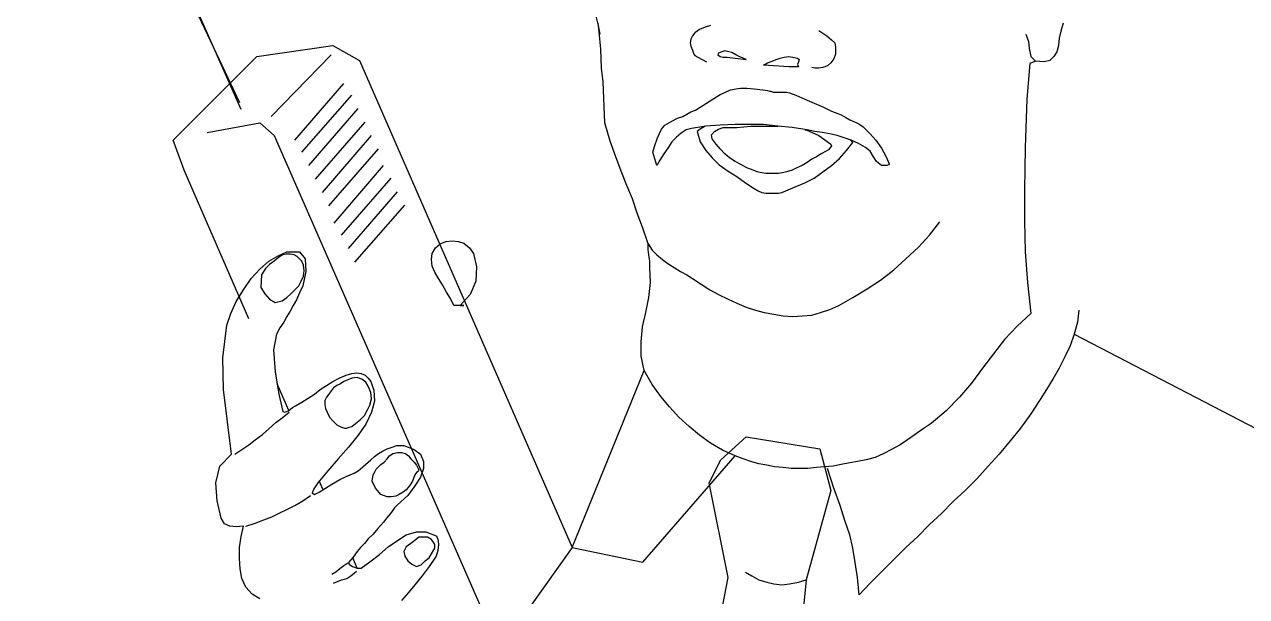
# Model space of a CAD drawing. Extents: x -3257 to 6743, y 13293 to 23293.
# Drawn here: x 6045.8 to 6477.2, y 16666.6 to 16868.5 of the extents above; entities that cross this region are included whole.
import ezdxf

# ---------------------------------------------------------------- set-up
doc = ezdxf.new("R2010")
doc.units = 0
doc.header["$LTSCALE"] = 1270
doc.header["$MEASUREMENT"] = 0
doc.layers.get('0').update_dxf_attribs({"linetype": 'CONTINUOUS'})

msp = doc.modelspace()

# ---------------------------------------------------------------- linework, layer by layer
at = {"linetype": 'Continuous'}
for p, q in [((6045.83, 17001.46), (6121.72, 16841)), ((6122.28, 16838.49), (6103.03, 16882.02)), ((6247.58, 16871.42), (6248.41, 16868.07)), ((6248.7, 16865.85), (6248.41, 16868.91)), ((6248.41, 16868.07), (6248.97, 16865)), ((6288.05, 16868.07), (6286.09, 16867.51)), ((6412.49, 16868.91), (6411.65, 16866.12)), ((6249.26, 16859.71), (6248.7, 16865.85)), ((6281.62, 16864.45), (6281.06, 16863.33)), ((6282.46, 16865.56), (6281.62, 16864.45)), ((6284.14, 16866.68), (6282.46, 16865.56)), ((6286.09, 16867.51), (6284.14, 16866.68)), ((6326.28, 16866.39), (6329.07, 16864.45)), ((6329.07, 16864.45), (6330.73, 16863.06)), ((6399.37, 16865), (6400.21, 16862.5)), ((6411.09, 16863.61), (6410.82, 16861.1)), ((6411.65, 16866.12), (6411.09, 16863.61)), ((6127.86, 16857.19), (6154.66, 16861.1)), ((6154.66, 16861.1), (6164.15, 16855.8)), ((6249.53, 16853.01), (6249.26, 16859.71)), ((6281.06, 16863.33), (6280.79, 16861.94)), ((6280.79, 16861.94), (6281.06, 16860.82)), ((6281.06, 16860.82), (6281.62, 16859.42)), ((6281.62, 16859.42), (6282.18, 16858.03)), ((6293.07, 16859.15), (6291.95, 16858.86)), ((6293.07, 16859.15), (6291.95, 16858.86)), ((6294.46, 16858.86), (6293.07, 16859.15)), ((6294.46, 16858.86), (6293.07, 16859.15)), ((6330.73, 16863.06), (6331.86, 16861.94)), ((6331.86, 16861.94), (6332.13, 16860.54)), ((6332.13, 16860.54), (6332.13, 16858.03)), ((6400.21, 16862.5), (6400.49, 16859.98)), ((6400.49, 16859.98), (6401.05, 16857.19)), ((6410.82, 16861.1), (6410.26, 16858.86)), ((6098.29, 16827.61), (6127.86, 16857.19)), ((6132.89, 16835.99), (6154.1, 16857.75)), ((6164.15, 16855.8), (6239.21, 16683.89)), ((6282.18, 16858.03), (6282.46, 16857.47)), ((6282.46, 16857.47), (6283.58, 16856.92)), ((6283.58, 16856.92), (6286.65, 16855.24)), ((6290.84, 16858.31), (6290.55, 16857.75)), ((6290.84, 16858.31), (6290.55, 16857.75)), ((6290.55, 16857.75), (6291.4, 16857.19)), ((6290.55, 16857.75), (6291.4, 16857.19)), ((6291.95, 16858.86), (6290.84, 16858.31)), ((6291.95, 16858.86), (6290.84, 16858.31)), ((6291.4, 16857.19), (6292.51, 16856.92)), ((6291.4, 16857.19), (6292.51, 16856.92)), ((6292.51, 16856.92), (6293.9, 16856.92)), ((6292.51, 16856.92), (6293.9, 16856.92)), ((6293.9, 16856.92), (6300.6, 16856.07)), ((6295.58, 16858.59), (6294.46, 16858.86)), ((6295.58, 16858.59), (6294.46, 16858.86)), ((6296.98, 16857.75), (6295.58, 16858.59)), ((6296.98, 16857.75), (6295.58, 16858.59)), ((6298.09, 16857.19), (6296.98, 16857.75)), ((6298.09, 16857.19), (6296.98, 16857.75)), ((6299.48, 16856.63), (6298.09, 16857.19)), ((6299.48, 16856.63), (6298.09, 16857.19)), ((6300.6, 16856.07), (6299.48, 16856.63)), ((6300.6, 16856.07), (6299.48, 16856.63)), ((6306.74, 16854.12), (6308.13, 16854.96)), ((6306.74, 16854.12), (6308.13, 16854.96)), ((6308.13, 16854.96), (6309.81, 16855.51)), ((6308.13, 16854.96), (6309.81, 16855.51)), ((6309.81, 16855.51), (6311.21, 16856.07)), ((6309.81, 16855.51), (6311.21, 16856.07)), ((6311.21, 16856.07), (6312.6, 16856.63)), ((6311.21, 16856.07), (6312.6, 16856.63)), ((6312.6, 16856.63), (6314, 16856.92)), ((6312.6, 16856.63), (6314, 16856.92)), ((6314, 16856.92), (6315.67, 16857.19)), ((6314, 16856.92), (6315.67, 16857.19)), ((6315.67, 16857.19), (6317.06, 16856.92)), ((6315.67, 16857.19), (6317.06, 16856.92)), ((6317.06, 16856.92), (6318.74, 16856.63)), ((6317.06, 16856.92), (6318.74, 16856.63)), ((6318.74, 16856.63), (6319.3, 16856.07)), ((6318.74, 16856.63), (6319.3, 16856.07)), ((6319.02, 16855.24), (6318.74, 16854.4)), ((6319.02, 16855.24), (6318.74, 16854.4)), ((6319.3, 16856.07), (6319.02, 16855.24)), ((6319.3, 16856.07), (6319.02, 16855.24)), ((6330.46, 16854.96), (6329.34, 16853.84)), ((6331.58, 16856.36), (6330.46, 16854.96)), ((6332.13, 16858.03), (6331.58, 16856.36)), ((6402.72, 16855.51), (6400.77, 16854.68)), ((6401.05, 16857.19), (6402.72, 16855.51)), ((6405.8, 16855.24), (6402.72, 16855.51)), ((6407.75, 16855.8), (6405.8, 16855.24)), ((6409.15, 16857.19), (6407.75, 16855.8)), ((6410.26, 16858.86), (6409.15, 16857.19)), ((6250.09, 16848.26), (6249.53, 16853.01)), ((6315.67, 16853.57), (6306.74, 16854.12)), ((6316.5, 16853.57), (6315.67, 16853.57)), ((6316.5, 16853.57), (6315.67, 16853.57)), ((6317.35, 16853.57), (6316.5, 16853.57)), ((6317.35, 16853.57), (6316.5, 16853.57)), ((6318.18, 16853.57), (6317.35, 16853.57)), ((6318.18, 16853.57), (6317.35, 16853.57)), ((6319.02, 16853.57), (6318.18, 16853.57)), ((6319.02, 16853.57), (6318.18, 16853.57)), ((6318.74, 16854.4), (6319.02, 16853.57)), ((6318.74, 16854.4), (6319.02, 16853.57)), ((6324.88, 16853.01), (6323.76, 16853.28)), ((6326.28, 16853.01), (6324.88, 16853.01)), ((6327.67, 16853.28), (6326.28, 16853.01)), ((6329.34, 16853.84), (6327.67, 16853.28)), ((6400.77, 16854.68), (6399.66, 16842.12)), ((6141.26, 16827.61), (6158.56, 16847.7)), ((6250.65, 16833.74), (6250.09, 16848.26)), ((6143.78, 16823.42), (6161.35, 16843.52)), ((6286.65, 16840.73), (6289.16, 16842.4)), ((6289.16, 16842.4), (6291.4, 16843.79)), ((6291.4, 16843.79), (6293.34, 16844.63)), ((6293.34, 16844.63), (6295.02, 16845.47)), ((6295.02, 16845.47), (6296.98, 16845.75)), ((6296.98, 16845.75), (6298.65, 16846.03)), ((6298.65, 16846.03), (6300.87, 16846.03)), ((6300.87, 16846.03), (6303.39, 16845.75)), ((6303.39, 16845.75), (6306.46, 16845.47)), ((6306.46, 16845.47), (6308.13, 16845.19)), ((6308.13, 16845.19), (6308.97, 16844.91)), ((6308.97, 16844.91), (6309.25, 16844.91)), ((6309.25, 16844.91), (6310.09, 16844.63)), ((6310.09, 16844.63), (6311.76, 16844.63)), ((6311.76, 16844.63), (6314.83, 16844.63)), ((6314.83, 16844.63), (6315.95, 16844.35)), ((6315.95, 16844.35), (6318.18, 16843.52)), ((6318.18, 16843.52), (6321.25, 16842.12)), ((6321.25, 16842.12), (6324.6, 16840.73)), ((6399.66, 16842.12), (6399.1, 16825.1)), ((6146.28, 16818.68), (6163.59, 16838.77)), ((6279.67, 16836.82), (6281.06, 16837.65)), ((6281.06, 16837.65), (6282.74, 16838.21)), ((6282.74, 16838.21), (6284.41, 16839.33)), ((6284.41, 16839.33), (6286.65, 16840.73)), ((6324.6, 16840.73), (6327.95, 16839.33)), ((6327.95, 16839.33), (6330.73, 16837.94)), ((6330.73, 16837.94), (6332.98, 16837.09)), ((6110.28, 16830.41), (6128.98, 16833.74)), ((6128.98, 16833.74), (6134, 16829.29)), ((6148.52, 16813.93), (6166.09, 16834.03)), ((6252.61, 16827.33), (6250.65, 16833.74)), ((6271.86, 16832.91), (6274.37, 16834.31)), ((6274.37, 16834.31), (6276.32, 16835.43)), ((6276.32, 16835.43), (6278.27, 16835.99)), ((6278.27, 16835.99), (6279.67, 16836.82)), ((6332.98, 16837.09), (6334.08, 16836.55)), ((6334.08, 16836.55), (6335.76, 16835.7)), ((6335.76, 16835.7), (6337.16, 16834.87)), ((6337.16, 16834.87), (6338.27, 16834.31)), ((6338.27, 16834.31), (6339.66, 16833.74)), ((6339.66, 16833.74), (6340.78, 16833.2)), ((6134, 16829.29), (6212.43, 16650.41)), ((6151.02, 16809.19), (6168.33, 16829.29)), ((6269.35, 16828.45), (6270.74, 16831.52)), ((6270.74, 16831.52), (6271.86, 16832.91)), ((6277.71, 16830.12), (6276.04, 16828.73)), ((6279.39, 16831.24), (6277.71, 16830.12)), ((6281.35, 16831.8), (6279.39, 16831.24)), ((6286.37, 16832.64), (6281.35, 16831.8)), ((6284.41, 16831.52), (6283.3, 16830.68)), ((6283.3, 16830.68), (6284.41, 16827.06)), ((6285.81, 16832.35), (6284.41, 16831.52)), ((6286.09, 16832.64), (6285.81, 16832.35)), ((6291.4, 16832.91), (6286.37, 16832.64)), ((6288.32, 16829.56), (6289.44, 16830.68)), ((6288.6, 16828.17), (6288.32, 16829.56)), ((6289.44, 16830.68), (6290.84, 16831.52)), ((6290.84, 16831.52), (6292.51, 16832.08)), ((6296.69, 16833.2), (6291.4, 16832.91)), ((6292.51, 16832.08), (6297.25, 16832.08)), ((6301.72, 16833.2), (6296.69, 16833.2)), ((6297.25, 16832.08), (6302.28, 16832.64)), ((6306.74, 16833.2), (6301.72, 16833.2)), ((6302.28, 16832.64), (6307.3, 16832.64)), ((6311.76, 16832.64), (6306.74, 16833.2)), ((6307.3, 16832.64), (6311.76, 16832.64)), ((6316.79, 16832.08), (6311.76, 16832.64)), ((6322.09, 16831.24), (6316.79, 16832.08)), ((6321.25, 16831.24), (6321.81, 16831.24)), ((6321.81, 16831.24), (6326.28, 16829.29)), ((6324.88, 16830.68), (6322.09, 16831.24)), ((6327.39, 16830.41), (6324.88, 16830.68)), ((6326.28, 16829.29), (6330.46, 16826.21)), ((6330.19, 16829.85), (6327.39, 16830.41)), ((6332.69, 16829.29), (6330.19, 16829.85)), ((6335.2, 16828.45), (6332.69, 16829.29)), ((6340.78, 16833.2), (6341.9, 16832.35)), ((6341.9, 16832.35), (6343.01, 16831.24)), ((6343.01, 16831.24), (6344.41, 16829.85)), ((6344.41, 16829.85), (6346.36, 16827.61)), ((6102.2, 16817.01), (6098.29, 16827.61)), ((6254.55, 16821.75), (6252.61, 16827.33)), ((6267.68, 16823.42), (6268.24, 16825.38)), ((6268.24, 16825.38), (6269.35, 16828.45)), ((6272.97, 16824.82), (6271.57, 16822.86)), ((6274.37, 16827.06), (6272.97, 16824.82)), ((6276.04, 16828.73), (6274.37, 16827.06)), ((6284.41, 16827.06), (6286.37, 16823.98)), ((6289.99, 16826.21), (6288.6, 16828.17)), ((6291.4, 16824.54), (6289.99, 16826.21)), ((6330.19, 16824.82), (6329.63, 16824.27)), ((6330.73, 16825.66), (6330.19, 16824.82)), ((6330.46, 16826.21), (6330.73, 16825.66)), ((6337.72, 16827.61), (6335.2, 16828.45)), ((6336.04, 16823.98), (6338.27, 16826.77)), ((6338.27, 16826.77), (6337.16, 16827.89)), ((6340.22, 16826.5), (6337.72, 16827.61)), ((6342.74, 16825.1), (6340.22, 16826.5)), ((6344.41, 16823.71), (6342.74, 16825.1)), ((6346.36, 16827.61), (6348.32, 16824.82)), ((6348.32, 16824.82), (6350, 16821.75)), ((6399.1, 16825.1), (6398.81, 16810.03)), ((6153.26, 16804.44), (6170.84, 16824.54)), ((6256.51, 16816.72), (6254.55, 16821.75)), ((6269.07, 16818.68), (6267.68, 16823.42)), ((6270.18, 16820.63), (6269.07, 16818.68)), ((6271.57, 16822.86), (6270.18, 16820.63)), ((6286.37, 16823.98), (6288.6, 16821.47)), ((6288.6, 16821.47), (6291.11, 16818.96)), ((6293.07, 16822.86), (6291.4, 16824.54)), ((6294.74, 16821.47), (6293.07, 16822.86)), ((6296.69, 16820.07), (6294.74, 16821.47)), ((6323.76, 16820.92), (6322.09, 16819.8)), ((6325.44, 16821.75), (6323.76, 16820.92)), ((6327.11, 16822.86), (6325.44, 16821.75)), ((6328.78, 16823.71), (6327.11, 16822.86)), ((6329.63, 16824.27), (6328.78, 16823.71)), ((6330.73, 16818.68), (6333.52, 16821.19)), ((6333.52, 16821.19), (6336.04, 16823.98)), ((6345.53, 16821.75), (6344.41, 16823.71)), ((6346.65, 16820.07), (6345.53, 16821.75)), ((6350, 16821.75), (6351.11, 16819.24)), ((6125.07, 16764.55), (6102.2, 16817.01)), ((6155.21, 16798.31), (6172.52, 16818.68)), ((6258.46, 16811.7), (6256.51, 16816.72)), ((6291.11, 16818.96), (6294.19, 16816.72)), ((6294.19, 16816.72), (6297.25, 16814.78)), ((6298.93, 16818.96), (6296.69, 16820.07)), ((6300.87, 16817.84), (6298.93, 16818.96)), ((6303.11, 16817.01), (6300.87, 16817.84)), ((6304.51, 16816.45), (6303.11, 16817.01)), ((6306.18, 16816.17), (6304.51, 16816.45)), ((6307.57, 16815.89), (6306.18, 16816.17)), ((6313.44, 16816.17), (6312.04, 16815.89)), ((6314.83, 16816.45), (6313.44, 16816.17)), ((6316.79, 16817.01), (6314.83, 16816.45)), ((6318.46, 16817.84), (6316.79, 16817.01)), ((6320.41, 16818.68), (6318.46, 16817.84)), ((6322.09, 16819.8), (6320.41, 16818.68)), ((6324.6, 16814.22), (6327.67, 16816.45)), ((6327.67, 16816.45), (6330.73, 16818.68)), ((6348.32, 16818.68), (6346.65, 16820.07)), ((6349.15, 16818.68), (6348.32, 16818.68)), ((6350.27, 16818.68), (6349.15, 16818.68)), ((6350.83, 16818.96), (6350.27, 16818.68)), ((6351.11, 16819.24), (6350.83, 16818.96)), ((6157.72, 16794.12), (6175.31, 16814.22)), ((6260.42, 16806.96), (6258.46, 16811.7)), ((6297.25, 16814.78), (6300.33, 16812.54)), ((6300.33, 16812.54), (6303.39, 16810.58)), ((6308.97, 16815.89), (6307.57, 16815.89)), ((6310.36, 16815.89), (6308.97, 16815.89)), ((6312.04, 16815.89), (6310.36, 16815.89)), ((6317.9, 16811.14), (6321.25, 16812.54)), ((6321.25, 16812.54), (6324.6, 16814.22)), ((6160.24, 16789.38), (6177.54, 16809.47)), ((6303.39, 16810.58), (6304.78, 16809.75)), ((6304.78, 16809.75), (6306.18, 16809.19)), ((6306.18, 16809.19), (6307.57, 16808.91)), ((6307.57, 16808.91), (6308.97, 16808.91)), ((6308.97, 16808.91), (6310.36, 16808.91)), ((6310.36, 16808.91), (6312.04, 16808.91)), ((6312.04, 16808.91), (6313.16, 16809.19)), ((6313.16, 16809.19), (6314.56, 16809.75)), ((6314.56, 16809.75), (6317.9, 16811.14)), ((6398.81, 16810.03), (6398.81, 16799.15)), ((6162.47, 16784.63), (6180.05, 16804.73)), ((6262.09, 16801.94), (6260.42, 16806.96)), ((6264.04, 16796.91), (6262.09, 16801.94)), ((6365.33, 16794.12), (6368.96, 16798.87)), ((6398.81, 16799.15), (6399.1, 16788.27)), ((6266, 16791.06), (6264.04, 16796.91)), ((6190.93, 16789.66), (6192.6, 16791.06)), ((6192.6, 16791.06), (6194.56, 16791.89)), ((6194.56, 16791.89), (6196.8, 16792.17)), ((6196.8, 16792.17), (6199.03, 16791.89)), ((6199.03, 16791.89), (6200.98, 16791.33)), ((6200.98, 16791.33), (6202.94, 16789.66)), ((6266, 16791.06), (6267.39, 16788.82)), ((6266, 16789.1), (6266, 16791.06)), ((6361.42, 16789.94), (6365.33, 16794.12)), ((6132.05, 16784.92), (6135.4, 16786.87)), ((6135.96, 16786.59), (6134, 16784.92)), ((6135.4, 16786.87), (6138.47, 16788.27)), ((6137.08, 16787.15), (6135.96, 16786.59)), ((6138.19, 16787.42), (6137.08, 16787.15)), ((6139.58, 16787.42), (6138.19, 16787.42)), ((6138.47, 16788.27), (6142.93, 16788.27)), ((6140.99, 16787.15), (6139.58, 16787.42)), ((6142.1, 16786.59), (6140.99, 16787.15)), ((6142.93, 16785.75), (6142.1, 16786.59)), ((6142.93, 16788.27), (6144.89, 16785.75)), ((6189.54, 16785.48), (6189.81, 16787.71)), ((6189.81, 16787.71), (6190.93, 16789.66)), ((6202.94, 16789.66), (6204.33, 16787.71)), ((6204.33, 16787.71), (6205.44, 16782.96)), ((6266.28, 16787.15), (6266, 16789.1)), ((6266.56, 16784.92), (6266.28, 16787.15)), ((6267.39, 16788.82), (6269.07, 16787.15)), ((6269.07, 16787.15), (6271.03, 16785.48)), ((6356.96, 16785.75), (6361.42, 16789.94)), ((6399.1, 16788.27), (6399.93, 16777.39)), ((6125.91, 16778.78), (6128.98, 16782.13)), ((6128.98, 16782.13), (6132.05, 16784.92)), ((6130.94, 16782.4), (6129.54, 16780.17)), ((6132.33, 16783.8), (6130.94, 16782.4)), ((6134, 16784.92), (6132.33, 16783.8)), ((6143.78, 16784.92), (6142.93, 16785.75)), ((6144.33, 16783.52), (6143.78, 16784.92)), ((6144.61, 16781.57), (6144.33, 16783.52)), ((6144.33, 16779.61), (6144.61, 16781.57)), ((6144.89, 16785.75), (6145.17, 16781.28)), ((6189.81, 16783.24), (6189.54, 16785.48)), ((6190.66, 16781.01), (6189.81, 16783.24)), ((6205.44, 16782.96), (6205.17, 16777.93)), ((6266.56, 16782.68), (6266.56, 16784.92)), ((6266.83, 16777.39), (6266.56, 16782.68)), ((6271.03, 16785.48), (6272.97, 16784.08)), ((6272.97, 16784.08), (6275.21, 16782.68)), ((6275.21, 16782.68), (6277.44, 16781.28)), ((6348.04, 16778.22), (6352.78, 16781.84)), ((6352.78, 16781.84), (6356.96, 16785.75)), ((6123.12, 16774.87), (6125.91, 16778.78)), ((6129.54, 16780.17), (6129.26, 16775.7)), ((6142.66, 16776.26), (6143.49, 16777.93)), ((6143.49, 16777.93), (6144.33, 16779.61)), ((6145.17, 16781.28), (6144.05, 16776.26)), ((6192.05, 16778.78), (6190.66, 16781.01)), ((6193.45, 16776.54), (6192.05, 16778.78)), ((6205.17, 16777.93), (6203.21, 16773.2)), ((6266.28, 16772.08), (6266.83, 16777.39)), ((6277.44, 16781.28), (6279.67, 16780.17)), ((6279.67, 16780.17), (6281.62, 16778.78)), ((6281.62, 16778.78), (6284.7, 16776.82)), ((6343.3, 16775.14), (6348.04, 16778.22)), ((6399.93, 16777.39), (6401.05, 16766.5)), ((6120.61, 16770.69), (6123.12, 16774.87)), ((6129.26, 16775.7), (6130.65, 16773.48)), ((6130.65, 16773.48), (6132.33, 16771.52)), ((6138.47, 16772.08), (6139.87, 16773.48)), ((6139.87, 16773.48), (6141.26, 16774.87)), ((6141.26, 16774.87), (6142.66, 16776.26)), ((6142.93, 16773.75), (6141.82, 16771.25)), ((6144.05, 16776.26), (6142.93, 16773.75)), ((6194.84, 16774.04), (6193.45, 16776.54)), ((6196.24, 16771.8), (6194.84, 16774.04)), ((6203.21, 16773.2), (6199.59, 16769.29)), ((6284.7, 16776.82), (6287.76, 16774.87)), ((6287.76, 16774.87), (6290.84, 16773.2)), ((6290.84, 16773.2), (6294.19, 16771.52)), ((6338.27, 16772.08), (6343.3, 16775.14)), ((6118.66, 16766.5), (6120.61, 16770.69)), ((6132.33, 16771.52), (6134.29, 16770.4)), ((6134.29, 16770.4), (6136.79, 16770.96)), ((6136.79, 16770.96), (6138.47, 16772.08)), ((6140.7, 16769.29), (6139.58, 16767.34)), ((6141.82, 16771.25), (6140.7, 16769.29)), ((6197.35, 16769.29), (6196.24, 16771.8)), ((6197.63, 16769.29), (6197.35, 16769.29)), ((6198.74, 16769.29), (6197.63, 16769.29)), ((6199.86, 16769.29), (6198.74, 16769.29)), ((6199.59, 16769.29), (6199.86, 16769.29)), ((6199.86, 16769.29), (6200.42, 16769.29)), ((6200.98, 16769.29), (6199.86, 16769.29)), ((6200.42, 16769.29), (6200.7, 16769.29)), ((6200.7, 16769.29), (6200.98, 16769.29)), ((6265.16, 16766.78), (6266.28, 16772.08)), ((6294.19, 16771.52), (6297.25, 16770.13)), ((6297.25, 16770.13), (6300.6, 16768.73)), ((6300.6, 16768.73), (6303.95, 16767.61)), ((6330.19, 16767.9), (6333.25, 16769.29)), ((6333.25, 16769.29), (6338.27, 16772.08)), ((6117.27, 16762.32), (6118.66, 16766.5)), ((6138.47, 16765.38), (6137.35, 16763.43)), ((6139.58, 16767.34), (6138.47, 16765.38)), ((6264.04, 16761.76), (6265.16, 16766.78)), ((6303.95, 16767.61), (6307.01, 16766.78)), ((6307.01, 16766.78), (6310.36, 16766.22)), ((6310.36, 16766.22), (6313.71, 16765.66)), ((6313.71, 16765.66), (6317.06, 16765.38)), ((6317.06, 16765.38), (6320.41, 16765.66)), ((6320.41, 16765.66), (6323.76, 16765.94)), ((6323.76, 16765.94), (6326.84, 16766.78)), ((6326.84, 16766.78), (6330.19, 16767.9)), ((6401.05, 16766.5), (6396.31, 16762.03)), ((6418.08, 16767.61), (6417.52, 16763.43)), ((6115.87, 16750.87), (6117.27, 16762.32)), ((6135.96, 16761.47), (6134.85, 16759.24)), ((6137.35, 16763.43), (6135.96, 16761.47)), ((6263.49, 16756.45), (6264.04, 16761.76)), ((6396.31, 16762.03), (6391.84, 16757.29)), ((6417.52, 16763.43), (6416.4, 16759.24)), ((6134.85, 16759.24), (6133.73, 16753.66)), ((6263.49, 16751.43), (6263.49, 16756.45)), ((6391.84, 16757.29), (6387.93, 16752.27)), ((6416.4, 16759.24), (6415, 16755.06)), ((6416.4, 16759.24), (6544.2, 16692.82)), ((6133.73, 16753.66), (6134.29, 16745.84)), ((6264.6, 16746.4), (6263.49, 16751.43)), ((6387.93, 16752.27), (6384.03, 16747.24)), ((6415, 16755.06), (6413.05, 16751.15)), ((6116.15, 16739.71), (6115.87, 16750.87)), ((6384.03, 16747.24), (6380.12, 16741.95)), ((6411.09, 16747.24), (6408.86, 16743.34)), ((6413.05, 16751.15), (6411.09, 16747.24)), ((6134.29, 16745.84), (6135.68, 16738.04)), ((6154.66, 16742.49), (6156.89, 16743.62)), ((6156.89, 16743.62), (6159.4, 16744.74)), ((6159.95, 16743.06), (6158.56, 16742.49)), ((6159.4, 16744.74), (6161.35, 16745.3)), ((6161.35, 16743.62), (6159.95, 16743.06)), ((6161.35, 16745.3), (6163.03, 16745.57)), ((6163.3, 16743.89), (6161.35, 16743.62)), ((6163.03, 16745.57), (6164.7, 16745.3)), ((6164.98, 16743.34), (6163.3, 16743.89)), ((6164.7, 16745.3), (6166.09, 16744.74)), ((6166.38, 16742.22), (6164.98, 16743.34)), ((6166.09, 16744.74), (6167.21, 16743.62)), ((6167.21, 16743.62), (6168.05, 16742.49)), ((6239.21, 16683.89), (6264.6, 16746.4)), ((6267.39, 16741.39), (6264.6, 16746.4)), ((6408.86, 16743.34), (6406.63, 16739.71)), ((6117.54, 16728.27), (6116.15, 16739.71)), ((6139.12, 16732.24), (6135.04, 16741.63)), ((6148.23, 16738.04), (6150.19, 16739.71)), ((6150.19, 16739.71), (6152.42, 16741.1)), ((6152.42, 16741.1), (6154.66, 16742.49)), ((6154.1, 16739.15), (6153.26, 16738.04)), ((6154.93, 16740.27), (6154.1, 16739.15)), ((6156.05, 16741.1), (6154.93, 16740.27)), ((6157.45, 16741.66), (6156.05, 16741.1)), ((6158.56, 16742.49), (6157.45, 16741.66)), ((6167.21, 16740.83), (6166.38, 16742.22)), ((6168.05, 16738.6), (6167.21, 16740.83)), ((6168.05, 16742.49), (6168.61, 16741.1)), ((6168.33, 16736.36), (6168.05, 16738.6)), ((6168.61, 16741.1), (6169.17, 16739.43)), ((6169.17, 16739.43), (6169.44, 16735.52)), ((6270.47, 16737.2), (6267.39, 16741.39)), ((6380.12, 16741.95), (6375.94, 16736.92)), ((6406.63, 16739.71), (6404.4, 16736.08)), ((6135.68, 16738.04), (6137.08, 16731.9)), ((6141.54, 16733.85), (6143.78, 16735.25)), ((6143.78, 16735.25), (6146.01, 16736.64)), ((6146.01, 16736.64), (6148.23, 16738.04)), ((6152.42, 16736.92), (6151.87, 16735.81)), ((6151.87, 16735.81), (6151.87, 16734.41)), ((6151.87, 16734.41), (6152.14, 16733.01)), ((6153.26, 16738.04), (6152.42, 16736.92)), ((6166.94, 16732.46), (6167.77, 16734.13)), ((6167.77, 16734.13), (6168.33, 16736.36)), ((6169.44, 16735.52), (6168.33, 16731.61)), ((6273.53, 16733.57), (6270.47, 16737.2)), ((6375.94, 16736.92), (6371.19, 16732.17)), ((6404.4, 16736.08), (6401.05, 16731.06)), ((6136.79, 16729.67), (6139.31, 16731.61)), ((6137.08, 16731.9), (6137.64, 16731.61)), ((6137.64, 16731.61), (6139.03, 16732.17)), ((6139.03, 16732.17), (6140.43, 16733.29)), ((6140.43, 16733.29), (6141.54, 16733.85)), ((6152.14, 16733.01), (6152.7, 16731.61)), ((6152.7, 16731.61), (6153.54, 16729.94)), ((6153.54, 16729.94), (6154.66, 16728.55)), ((6164.42, 16729.11), (6165.82, 16730.5)), ((6165.82, 16730.5), (6166.94, 16732.46)), ((6168.33, 16731.61), (6166.38, 16727.43)), ((6276.88, 16729.94), (6273.53, 16733.57)), ((6280.51, 16726.59), (6276.88, 16729.94)), ((6371.19, 16732.17), (6365.89, 16727.71)), ((6401.05, 16731.06), (6397.42, 16726.03)), ((6118.93, 16716.83), (6117.54, 16728.27)), ((6129.82, 16723.8), (6132.05, 16725.76)), ((6132.05, 16725.76), (6134.56, 16727.99)), ((6134.56, 16727.99), (6136.79, 16729.67)), ((6154.66, 16728.55), (6156.05, 16727.15)), ((6156.05, 16727.15), (6157.72, 16726.32)), ((6157.72, 16726.32), (6158.84, 16726.03)), ((6158.84, 16726.03), (6159.68, 16726.03)), ((6159.68, 16726.03), (6160.51, 16726.32)), ((6160.51, 16726.32), (6161.35, 16726.59)), ((6161.35, 16726.59), (6162.75, 16727.71)), ((6162.75, 16727.71), (6164.42, 16729.11)), ((6166.38, 16727.43), (6163.59, 16723.53)), ((6284.14, 16723.53), (6280.51, 16726.59)), ((6363.1, 16725.76), (6360.31, 16723.8)), ((6365.89, 16727.71), (6363.1, 16725.76)), ((6397.42, 16726.03), (6393.79, 16721.57)), ((6125.07, 16720.18), (6127.3, 16721.85)), ((6127.3, 16721.85), (6129.82, 16723.8)), ((6163.59, 16723.53), (6160.24, 16719.33)), ((6288.05, 16720.73), (6284.14, 16723.53)), ((6291.67, 16714.88), (6300.6, 16722.97)), ((6300.6, 16722.97), (6326.55, 16718.78)), ((6357.52, 16721.85), (6355.01, 16720.18)), ((6360.31, 16723.8), (6357.52, 16721.85)), ((6393.79, 16721.57), (6389.88, 16716.83)), ((6114.75, 16712.65), (6118.93, 16716.83)), ((6120.05, 16716.83), (6122.56, 16718.5)), ((6122.56, 16718.5), (6125.07, 16720.18)), ((6160.24, 16719.33), (6156.61, 16715.15)), ((6169.44, 16715.98), (6170.84, 16717.1)), ((6170.84, 16717.1), (6172.23, 16717.94)), ((6172.23, 16717.94), (6173.91, 16718.78)), ((6173.91, 16718.78), (6175.58, 16719.33)), ((6174.75, 16716.27), (6175.87, 16717.1)), ((6175.58, 16719.33), (6177.26, 16719.89)), ((6175.87, 16717.1), (6177.54, 16717.39)), ((6177.26, 16719.89), (6178.66, 16719.89)), ((6177.54, 16717.39), (6178.93, 16717.39)), ((6178.66, 16719.89), (6179.78, 16719.89)), ((6178.93, 16717.39), (6180.32, 16717.1)), ((6179.78, 16719.89), (6183.4, 16718.5)), ((6180.32, 16717.1), (6181.44, 16716.27)), ((6183.4, 16718.5), (6185.63, 16716.83)), ((6185.63, 16716.83), (6186.75, 16714.31)), ((6292.23, 16718.22), (6288.05, 16720.73)), ((6296.69, 16716.27), (6292.23, 16718.22)), ((6326.55, 16718.78), (6330.46, 16703.99)), ((6349.15, 16717.1), (6346.09, 16715.71)), ((6351.94, 16718.5), (6349.15, 16717.1)), ((6355.01, 16720.18), (6351.94, 16718.5)), ((6389.88, 16716.83), (6385.99, 16712.65)), ((6113.36, 16706.78), (6114.75, 16712.65)), ((6156.61, 16715.15), (6152.98, 16710.97)), ((6165.26, 16712.36), (6168.05, 16714.88)), ((6168.05, 16714.88), (6169.44, 16715.98)), ((6170.84, 16712.36), (6171.68, 16713.19)), ((6171.68, 16713.19), (6172.79, 16714.04)), ((6172.79, 16714.04), (6173.91, 16715.15)), ((6173.91, 16715.15), (6174.75, 16716.27)), ((6181.44, 16716.27), (6182.28, 16715.15)), ((6182.28, 16715.15), (6183.4, 16714.04)), ((6183.4, 16714.04), (6184.23, 16712.92)), ((6184.23, 16712.92), (6184.79, 16711.8)), ((6186.75, 16714.31), (6186.75, 16711.8)), ((6264.15, 16678.69), (6296.69, 16716.27)), ((6287.49, 16706.78), (6291.67, 16714.88)), ((6299.48, 16715.15), (6296.69, 16716.27)), ((6302.28, 16714.31), (6299.48, 16715.15)), ((6305.07, 16713.48), (6302.28, 16714.31)), ((6307.86, 16712.92), (6305.07, 16713.48)), ((6310.65, 16712.36), (6307.86, 16712.92)), ((6331.29, 16712.65), (6328.23, 16712.36)), ((6334.08, 16713.19), (6331.29, 16712.65)), ((6337.16, 16713.75), (6334.08, 16713.19)), ((6339.95, 16714.31), (6337.16, 16713.75)), ((6343.01, 16714.88), (6339.95, 16714.31)), ((6346.09, 16715.71), (6343.01, 16714.88)), ((6385.99, 16712.65), (6382.08, 16708.18)), ((6152.98, 16710.97), (6149.36, 16706.78)), ((6157.16, 16707.9), (6159.4, 16709.01)), ((6159.4, 16709.01), (6160.8, 16709.57)), ((6160.8, 16709.57), (6162.19, 16710.13)), ((6162.19, 16710.13), (6163.59, 16710.97)), ((6163.59, 16710.97), (6165.26, 16712.36)), ((6168.61, 16707.34), (6168.89, 16709.57)), ((6168.89, 16709.57), (6169.44, 16710.41)), ((6169.44, 16710.41), (6170, 16711.53)), ((6170, 16711.53), (6170.84, 16712.36)), ((6183.67, 16709.57), (6182.84, 16707.34)), ((6184.23, 16710.41), (6183.67, 16709.57)), ((6185.63, 16708.74), (6183.67, 16705.66)), ((6184.79, 16710.69), (6184.23, 16710.41)), ((6184.79, 16711.8), (6185.07, 16711.24)), ((6185.07, 16711.24), (6184.79, 16710.69)), ((6186.75, 16711.8), (6185.63, 16708.74)), ((6313.71, 16712.09), (6310.65, 16712.36)), ((6316.5, 16711.8), (6313.71, 16712.09)), ((6319.58, 16711.8), (6316.5, 16711.8)), ((6322.37, 16711.8), (6319.58, 16711.8)), ((6325.44, 16712.09), (6322.37, 16711.8)), ((6328.23, 16712.36), (6325.44, 16712.09)), ((6331.58, 16704.83), (6329.34, 16711.8)), ((6382.08, 16708.18), (6377.89, 16703.99)), ((6113.92, 16700.37), (6113.36, 16706.78)), ((6147.96, 16704.55), (6147.4, 16703.16)), ((6149.36, 16706.78), (6147.96, 16704.55)), ((6151.28, 16704.29), (6149.91, 16707.43)), ((6149.92, 16703.43), (6154.37, 16706.22)), ((6154.37, 16706.22), (6157.16, 16707.9)), ((6169.73, 16704.83), (6168.61, 16707.34)), ((6171.68, 16702.6), (6169.73, 16704.83)), ((6180.61, 16704.27), (6179.49, 16703.43)), ((6181.72, 16705.66), (6180.61, 16704.27)), ((6183.67, 16705.66), (6181.17, 16702.31)), ((6182.84, 16707.34), (6181.72, 16705.66)), ((6294.19, 16673.3), (6287.49, 16706.78)), ((6330.46, 16703.99), (6321.81, 16672.46)), ((6333.81, 16698.69), (6331.58, 16704.83)), ((6377.89, 16703.99), (6373.7, 16700.08)), ((6115.31, 16694.22), (6113.92, 16700.37)), ((6141.26, 16698.69), (6144.05, 16700.37)), ((6144.05, 16700.37), (6146.84, 16702.31)), ((6147.4, 16703.16), (6148.23, 16702.6)), ((6148.23, 16702.6), (6149.92, 16703.43)), ((6173.91, 16701.76), (6171.68, 16702.6)), ((6175.31, 16701.76), (6173.91, 16701.76)), ((6176.97, 16702.04), (6175.31, 16701.76)), ((6178.1, 16702.6), (6176.97, 16702.04)), ((6181.17, 16702.31), (6177.54, 16698.96)), ((6179.49, 16703.43), (6178.1, 16702.6)), ((6373.7, 16700.08), (6369.51, 16695.9)), ((6133.17, 16694.78), (6135.96, 16696.17)), ((6135.96, 16696.17), (6138.47, 16697.29)), ((6138.47, 16697.29), (6141.26, 16698.69)), ((6175.03, 16695.9), (6173.64, 16694.22)), ((6176.43, 16697.85), (6175.03, 16695.9)), ((6177.54, 16698.96), (6176.43, 16697.85)), ((6335.48, 16693.38), (6333.81, 16698.69)), ((6369.51, 16695.9), (6365.33, 16691.99)), ((6116.42, 16692.27), (6115.31, 16694.22)), ((6118.37, 16691.43), (6116.42, 16692.27)), ((6120.61, 16691.15), (6118.37, 16691.43)), ((6123.12, 16691.43), (6120.61, 16691.15)), ((6122.28, 16687.8), (6123.12, 16691.43)), ((6123.96, 16691.43), (6127.3, 16692.55)), ((6127.3, 16692.55), (6130.38, 16693.67)), ((6130.38, 16693.67), (6133.17, 16694.78)), ((6172.52, 16692.82), (6170.56, 16690.59)), ((6173.64, 16694.22), (6172.52, 16692.82)), ((6337.16, 16688.36), (6335.48, 16693.38)), ((6365.33, 16691.99), (6361.14, 16687.8)), ((6121.72, 16683.89), (6122.28, 16687.8)), ((6167.21, 16686.97), (6165.82, 16685.29)), ((6168.89, 16688.64), (6167.21, 16686.97)), ((6170.56, 16690.59), (6168.89, 16688.64)), ((6177.54, 16686.41), (6180.61, 16688.36)), ((6180.61, 16688.36), (6184.23, 16689.48)), ((6185.07, 16687.53), (6183.67, 16686.41)), ((6184.23, 16689.48), (6187.58, 16689.48)), ((6186.75, 16687.53), (6185.07, 16687.53)), ((6188.14, 16687.53), (6186.75, 16687.53)), ((6187.58, 16689.48), (6191.21, 16688.08)), ((6189.54, 16686.68), (6188.14, 16687.53)), ((6190.37, 16685.57), (6189.54, 16686.68)), ((6191.21, 16688.08), (6191.77, 16686.97)), ((6191.77, 16686.97), (6192.05, 16685.01)), ((6338.27, 16683.62), (6337.16, 16688.36)), ((6361.14, 16687.8), (6356.96, 16683.89)), ((6121.72, 16680), (6121.72, 16683.89)), ((6163.3, 16682.5), (6161.91, 16680.55)), ((6164.42, 16683.89), (6163.3, 16682.5)), ((6165.82, 16685.29), (6164.42, 16683.89)), ((6171.12, 16681.39), (6174.19, 16684.18)), ((6174.19, 16684.18), (6177.54, 16686.41)), ((6180.61, 16684.18), (6179.78, 16682.5)), ((6179.78, 16682.5), (6180.05, 16680.83)), ((6182.28, 16685.29), (6180.61, 16684.18)), ((6183.67, 16686.41), (6182.28, 16685.29)), ((6189.54, 16681.67), (6190.37, 16683.06)), ((6190.66, 16685.01), (6190.37, 16685.57)), ((6190.37, 16683.06), (6190.66, 16683.62)), ((6190.66, 16684.45), (6190.66, 16685.01)), ((6190.66, 16683.62), (6190.66, 16684.45)), ((6191.77, 16682.79), (6191.21, 16680.83)), ((6192.05, 16685.01), (6191.77, 16682.79)), ((6239.21, 16683.89), (6216.32, 16651.81)), ((6239.21, 16683.89), (6264.15, 16678.69)), ((6339.11, 16678.6), (6338.27, 16683.62)), ((6356.96, 16683.89), (6352.78, 16679.71)), ((6122.01, 16676.36), (6121.72, 16680)), ((6159.95, 16678.32), (6158.56, 16677.48)), ((6161.91, 16680.55), (6160.24, 16678.6)), ((6160.24, 16678.6), (6160.51, 16678.04)), ((6160.51, 16678.04), (6161.63, 16677.2)), ((6163.3, 16676.65), (6161.71, 16680.31)), ((6164.7, 16676.65), (6167.77, 16678.88)), ((6167.77, 16678.88), (6171.12, 16681.39)), ((6180.05, 16680.83), (6181.17, 16679.15)), ((6181.17, 16679.15), (6182.56, 16678.04)), ((6182.56, 16678.04), (6184.23, 16677.2)), ((6185.91, 16677.76), (6187.31, 16679.15)), ((6187.31, 16679.15), (6188.7, 16680.27)), ((6188.7, 16680.27), (6189.54, 16681.67)), ((6191.21, 16680.83), (6188.7, 16677.2)), ((6339.95, 16673.3), (6339.11, 16678.6)), ((6352.78, 16679.71), (6348.6, 16675.53)), ((6122.56, 16673.01), (6122.01, 16676.36)), ((6155.77, 16675.25), (6154.37, 16674.41)), ((6157.16, 16676.36), (6155.77, 16675.25)), ((6158.56, 16677.48), (6157.16, 16676.36)), ((6159.68, 16673.01), (6161.07, 16673.86)), ((6161.07, 16673.86), (6163.03, 16675.53)), ((6161.63, 16677.2), (6163.3, 16676.65)), ((6163.3, 16676.65), (6164.7, 16676.65)), ((6186.19, 16673.86), (6183.67, 16670.78)), ((6184.23, 16677.2), (6185.91, 16677.76)), ((6188.7, 16677.2), (6186.19, 16673.86)), ((6300.33, 16675.25), (6302.55, 16673.86)), ((6302.55, 16673.86), (6305.07, 16672.46)), ((6348.6, 16675.53), (6344.41, 16671.34)), ((6123.96, 16669.95), (6122.56, 16673.01)), ((6126.19, 16667.43), (6123.96, 16669.95)), ((6154.93, 16671.34), (6157.72, 16672.46)), ((6157.72, 16672.46), (6159.68, 16673.01)), ((6183.67, 16670.78), (6181.44, 16667.99)), ((6291.67, 16659.9), (6294.19, 16673.3)), ((6305.07, 16672.46), (6307.86, 16671.62)), ((6307.86, 16671.62), (6310.36, 16671.06)), ((6310.36, 16671.06), (6313.16, 16670.78)), ((6313.16, 16670.78), (6315.95, 16671.06)), ((6321.81, 16672.46), (6314.56, 16599.34)), ((6315.95, 16671.06), (6319.02, 16671.62)), ((6319.02, 16671.62), (6321.81, 16672.46)), ((6340.51, 16667.16), (6339.95, 16673.3)), ((6344.41, 16671.34), (6340.51, 16667.16)), ((6128.98, 16665.76), (6126.19, 16667.43)), ((6181.44, 16667.99), (6178.93, 16665.2))]:
    msp.add_line(p, q, dxfattribs=at)

doc.saveas('drawing.dxf')
